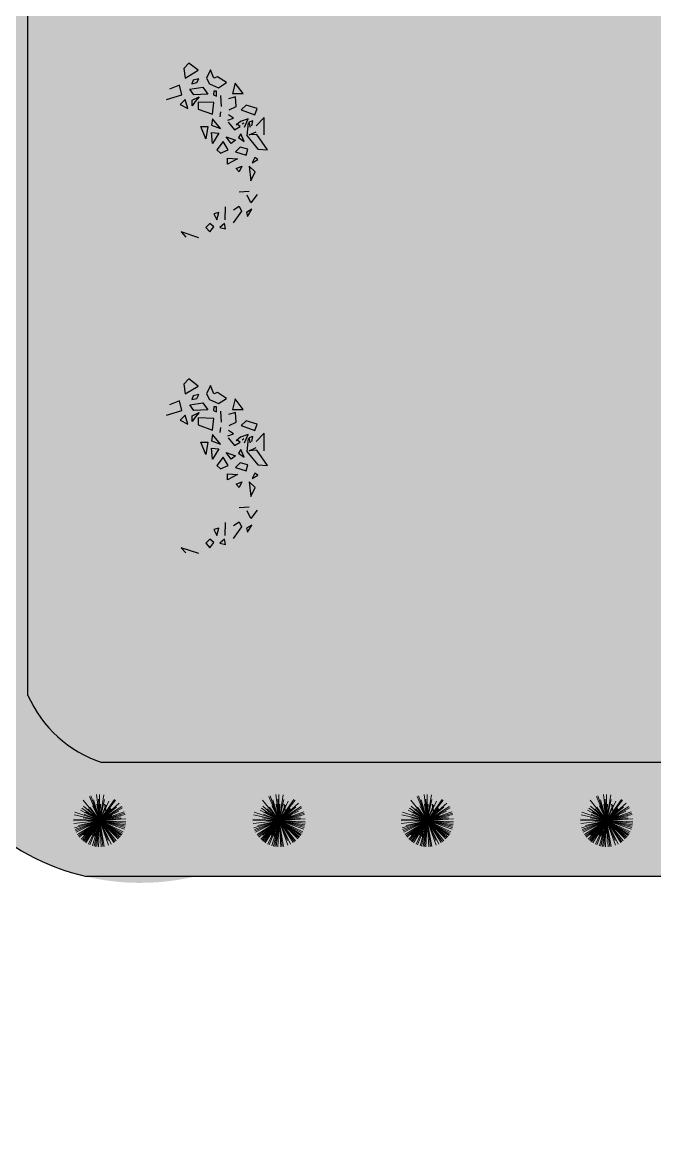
# Model space of a CAD drawing. Header units: millimetres. Extents: x -1544140 to 7445918, y -1294905 to 2019878.
# Drawn here: x 2041227 to 2044344, y 19971 to 25462 of the extents above; entities that cross this region are included whole.
import ezdxf

# ---------------------------------------------------------------- set-up
doc = ezdxf.new("R2010")
doc.units = ezdxf.units.MM
doc.header["$MEASUREMENT"] = 0
doc.layers.add('marc det', color=74, linetype='Continuous', lineweight=18)
picture_1 = doc.add_image_def('image5.png', size_in_pixel=(1482, 826))

msp = doc.modelspace()

# ---------------------------------------------------------------- hatches: boundary and pattern name
at = {"true_color": 0x8dc133, "transparency": 33554687}
h = msp.add_hatch(color=65, dxfattribs=at)
h.dxf.hatch_style = 1
h.paths.add_polyline_path([(2047302, 29222.2, 0.388077), (2046616.6, 29830.7), (2041561.2, 29830.7, 0.352206), (2040692.5, 28724.7), (2040692.5, 22046.5, 0.394381), (2042076.2, 21252.3), (2046400.7, 21252.3, 0.416277), (2047302, 22499.1)])
h.paths.add_polyline_path([(2046739.9, 29180.6, 0.351898), (2046622.3, 29268.6), (2041636.8, 29268.6, 0.326949), (2041254.7, 28728.5), (2041254.7, 22145.2, 0.386529), (2042000.4, 21814.5), (2046348.7, 21814.5, 0.417198), (2046739.9, 22444.8)], flags=16)
at = {"true_color": 0xb8d93f, "transparency": 33554687}
h = msp.add_hatch(color=63, dxfattribs=at)
h.dxf.hatch_style = 1
h.paths.add_polyline_path([(2041636.8, 29268.6, 0.326949), (2041254.7, 28728.5), (2041254.7, 22145.2, 0.386529), (2042000.4, 21814.5), (2046348.7, 21814.5, 0.417198), (2046739.9, 22444.8), (2046739.9, 29180.6, 0.351898), (2046622.3, 29268.6)])
at = {"layer": 'marc det'}
for points in [[(2041636.8, 24605.9), (2041659.5, 24521.4), (2041695.1, 24493.7), (2041766.7, 24442.7), (2041773, 24389.1), (2041834.7, 24381.9), (2041860.8, 24402.5), (2041900, 24387.1), (2042011.2, 24327.7), (2042049.7, 24346.9), (2042097.5, 24379.5), (2042139.6, 24380.1), (2042164.4, 24315.4), (2042170.8, 24405.5), (2042212.2, 24394.4), (2042242.7, 24423.5), (2042281.1, 24427.2), (2042329.7, 24471.6), (2042384.2, 24486.2), (2042415.3, 24527.1), (2042409.4, 24556.9), (2042431.9, 24596.1), (2042482.7, 24613.8), (2042546.5, 24626.4), (2042498.6, 24640.1), (2042460.1, 24682.8), (2042476.7, 24736.3), (2042499.8, 24771.8), (2042485.2, 24815.4), (2042485.2, 24861.7), (2042518.5, 24891.5), (2042480, 24903.2), (2042452.3, 24951.9), (2042454.4, 25002.6), (2042428.9, 25055.6), (2042392.6, 25071.6), (2042378, 25099.7), (2042370.7, 25136.9), (2042319.9, 25150.1), (2042290.8, 25175.3), (2042283.4, 25243.4), (2042294.2, 25295.8), (2042263.8, 25251.2), (2042231.2, 25217.7), (2042200.7, 25219.4), (2042158.5, 25249.8), (2042108.4, 25274.7), (2042067, 25270.5), (2041966.1, 25277.7), (2041922.4, 25361.8), (2041929.1, 25258.8), (2041881.9, 25230.2), (2041837.6, 25225.3), (2041777.4, 25194.2), (2041745.5, 25156.9), (2041697.7, 25139.8), (2041681, 25101.7), (2041645.5, 25052.2), (2041649.5, 25011.3), (2041581, 25012.5), (2041634.8, 24968.9), (2041592.7, 24952.9), (2041581.8, 24931.4), (2041566.7, 24879.7), (2041579, 24869), (2041585.7, 24773.7), (2041569.8, 24747.4), (2041588, 24700.7), (2041583, 24664.9), (2041535.9, 24628.6), (2041482.2, 24594.8), (2041533.7, 24608.8), (2041606.3, 24623.1)], [(2041636.8, 23050.2), (2041659.5, 22965.7), (2041695.1, 22937.9), (2041766.7, 22887), (2041773, 22833.4), (2041834.7, 22826.2), (2041860.8, 22846.8), (2041900, 22831.3), (2042011.2, 22772), (2042049.7, 22791.2), (2042097.5, 22823.8), (2042139.6, 22824.3), (2042164.4, 22759.6), (2042170.8, 22849.8), (2042212.2, 22838.6), (2042242.7, 22867.8), (2042281.1, 22871.5), (2042329.7, 22915.8), (2042384.2, 22930.4), (2042415.3, 22971.3), (2042409.4, 23001.1), (2042431.9, 23040.3), (2042482.7, 23058), (2042546.5, 23070.6), (2042498.6, 23084.4), (2042460.1, 23127.1), (2042476.7, 23180.6), (2042499.8, 23216.1), (2042485.2, 23259.6), (2042485.2, 23306), (2042518.5, 23335.7), (2042480, 23347.5), (2042452.3, 23396.2), (2042454.4, 23446.8), (2042428.9, 23499.8), (2042392.6, 23515.9), (2042378, 23543.9), (2042370.7, 23581.1), (2042319.9, 23594.3), (2042290.8, 23619.5), (2042283.4, 23687.7), (2042294.2, 23740.1), (2042263.8, 23695.4), (2042231.2, 23661.9), (2042200.7, 23663.7), (2042158.5, 23694), (2042108.4, 23719), (2042067, 23714.7), (2041966.1, 23721.9), (2041922.4, 23806.1), (2041929.1, 23703), (2041881.9, 23674.4), (2041837.6, 23669.6), (2041777.4, 23638.4), (2041745.5, 23601.2), (2041697.7, 23584), (2041681, 23546), (2041645.5, 23496.5), (2041649.5, 23455.6), (2041581, 23456.7), (2041634.8, 23413.2), (2041592.7, 23397.1), (2041581.8, 23375.7), (2041566.7, 23324), (2041579, 23313.3), (2041585.7, 23217.9), (2041569.8, 23191.6), (2041588, 23144.9), (2041583, 23109.1), (2041535.9, 23072.8), (2041482.2, 23039.1), (2041533.7, 23053.1), (2041606.3, 23067.3)]]:
    msp.add_hatch(color=102, dxfattribs=at).paths.add_polyline_path(points)

# ---------------------------------------------------------------- linework, layer by layer
at = {"color": 96}
for p, q in [((2042047.2, 25260.3), (2042022.3, 25234.8)), ((2042022.3, 25234.8), (2042029.7, 25187.1)), ((2042029.7, 25187.1), (2042094.4, 25225.3)), ((2042094.4, 25225.3), (2042047.2, 25260.3)), ((2042154, 25228.4), (2042134.1, 25187.1)), ((2042171.4, 25187.1), (2042154, 25228.4)), ((2042002.4, 25152), (2041952.7, 25132.9)), ((2042012.4, 25104.2), (2042002.4, 25152)), ((2042069.5, 25177.5), (2042062.1, 25158.4)), ((2042062.1, 25158.4), (2042086.9, 25164.7)), ((2042096.8, 25183.8), (2042069.5, 25177.5)), ((2042086.9, 25164.7), (2042096.8, 25183.8)), ((2042134.1, 25187.1), (2042149, 25158.4)), ((2042149, 25158.4), (2042193.7, 25139.3)), ((2042188.8, 25193.4), (2042171.4, 25187.1)), ((2042233.5, 25164.7), (2042188.8, 25193.4)), ((2042193.7, 25139.3), (2042233.5, 25164.7)), ((2042275.8, 25161.5), (2042263.3, 25110.6)), ((2042315.5, 25110.6), (2042275.8, 25161.5)), ((2041937.8, 25081.9), (2042012.4, 25104.2)), ((2042052.1, 25132.9), (2042116.7, 25142.4)), ((2042072, 25104.2), (2042052.1, 25132.9)), ((2042141.6, 25107.4), (2042072, 25104.2)), ((2042116.7, 25142.4), (2042141.6, 25107.4)), ((2042171.4, 25123.3), (2042168.9, 25104.2)), ((2042168.9, 25104.2), (2042183.8, 25097.8)), ((2042183.8, 25123.3), (2042171.4, 25123.3)), ((2042183.8, 25097.8), (2042183.8, 25123.3)), ((2042203.7, 25101), (2042206.2, 25046.9)), ((2042263.3, 25110.6), (2042315.5, 25110.6)), ((2042029.7, 25081.9), (2042004.9, 25056.4)), ((2042004.9, 25056.4), (2042042.2, 25037.3)), ((2042042.2, 25037.3), (2042029.7, 25081.9)), ((2042064.5, 25078.7), (2042099.3, 25094.7)), ((2042064.5, 25050.1), (2042064.5, 25078.7)), ((2042079.5, 25072.4), (2042064.5, 25050.1)), ((2042099.3, 25094.7), (2042079.5, 25072.4)), ((2042094.4, 25069.2), (2042094.4, 25034.1)), ((2042171.4, 25066), (2042094.4, 25069.2)), ((2042164, 25008.6), (2042171.4, 25066)), ((2042277.9, 25094.8), (2042243.1, 25085.3)), ((2042245.6, 25031.1), (2042280.4, 25047)), ((2042280.4, 25047), (2042277.9, 25094.8)), ((2042330.1, 25053.4), (2042305.2, 25031.1)), ((2042384.7, 25037.5), (2042330.1, 25053.4)), ((2042094.4, 25034.1), (2042164, 25008.6)), ((2042164, 24986.4), (2042159, 24954.5)), ((2042203.7, 24938.6), (2042164, 24986.4)), ((2042203.7, 25021.4), (2042201.2, 24995.9)), ((2042240.6, 24980.1), (2042267.9, 24989.7)), ((2042267.9, 24989.7), (2042243.1, 25005.7)), ((2042340, 24986.5), (2042302.7, 24973.8)), ((2042305.2, 25031.1), (2042372.3, 25005.7)), ((2042322.6, 24945.1), (2042340, 24986.5)), ((2042372.3, 25005.7), (2042384.7, 25037.5)), ((2042419.5, 24992.9), (2042379.8, 24951.5)), ((2042419.5, 24906.9), (2042419.5, 24992.9)), ((2042131.6, 24887.6), (2042106.8, 24948.1)), ((2042106.8, 24948.1), (2042141.6, 24948.1)), ((2042141.6, 24948.1), (2042131.6, 24887.6)), ((2042159, 24954.5), (2042203.7, 24938.6)), ((2042241, 24970.4), (2042273.3, 24932.2)), ((2042273.3, 24932.2), (2042300.6, 24948.1)), ((2042302.7, 24973.8), (2042280.4, 24954.7)), ((2042300.6, 24948.1), (2042283.2, 24960.9)), ((2042310.5, 24960.9), (2042318, 24967.2)), ((2042340.3, 24967.2), (2042332.9, 24903.5)), ((2042362.4, 24977), (2042342.5, 24970.6)), ((2042342.5, 24970.6), (2042349.9, 24945.1)), ((2042357.4, 24951.5), (2042362.4, 24977)), ((2042159, 24919.5), (2042196.2, 24916.3)), ((2042164, 24865.3), (2042159, 24919.5)), ((2042196.2, 24916.3), (2042164, 24865.3)), ((2042255.9, 24865.3), (2042231, 24897.1)), ((2042231, 24897.1), (2042278.2, 24881.2)), ((2042278.2, 24881.2), (2042255.9, 24865.3)), ((2042303.1, 24913.1), (2042293.1, 24894)), ((2042293.1, 24894), (2042320.5, 24874.9)), ((2042320.5, 24874.9), (2042303.1, 24913.1)), ((2042332.9, 24903.5), (2042387.5, 24836.6)), ((2042345.3, 24906.7), (2042380.1, 24922.6)), ((2042382.6, 24909.9), (2042345.3, 24906.7)), ((2042434.8, 24833.5), (2042382.6, 24909.9)), ((2042216.1, 24874.9), (2042186.3, 24833.5)), ((2042186.3, 24833.5), (2042203.7, 24817.5)), ((2042203.7, 24817.5), (2042241, 24833.5)), ((2042241, 24833.5), (2042216.1, 24874.9)), ((2042300.6, 24846.2), (2042278.2, 24823.9)), ((2042278.2, 24823.9), (2042330.4, 24808)), ((2042337.9, 24836.6), (2042300.6, 24846.2)), ((2042330.4, 24808), (2042337.9, 24836.6)), ((2042387.5, 24836.6), (2042434.8, 24833.5)), ((2042238.5, 24763.4), (2042238.5, 24792)), ((2042238.5, 24792), (2042288.2, 24788.8)), ((2042288.2, 24788.8), (2042238.5, 24763.4)), ((2042372.7, 24795.2), (2042360.2, 24769.7)), ((2042360.2, 24769.7), (2042387.5, 24785.7)), ((2042387.5, 24785.7), (2042372.7, 24795.2)), ((2042280.7, 24741.1), (2042308.1, 24753.8)), ((2042295.6, 24725.1), (2042280.7, 24741.1)), ((2042308.1, 24753.8), (2042295.6, 24725.1)), ((2042345.3, 24753.8), (2042352.8, 24680.5)), ((2042375.1, 24725.1), (2042345.3, 24753.8)), ((2042352.8, 24680.5), (2042375.1, 24725.1)), ((2042295.6, 24626.4), (2042345.3, 24629.6)), ((2042352.4, 24572.4), (2042335, 24610.6)), ((2042384.7, 24613.8), (2042352.4, 24572.4)), ((2042226.1, 24489.4), (2042228.5, 24553.1)), ((2042267.9, 24537.4), (2042295.3, 24556.5)), ((2042295.3, 24556.5), (2042307.7, 24531)), ((2042196.2, 24524.4), (2042171.4, 24518.1)), ((2042171.4, 24518.1), (2042186.3, 24489.4)), ((2042186.3, 24489.4), (2042196.2, 24524.4)), ((2042307.7, 24531), (2042265.5, 24473.7)), ((2042357.4, 24540.6), (2042332.6, 24524.6)), ((2042332.6, 24524.6), (2042337.5, 24505.5)), ((2042337.5, 24505.5), (2042357.4, 24540.6)), ((2042151.5, 24470.3), (2042131.6, 24451.2)), ((2042131.6, 24451.2), (2042151.5, 24428.9)), ((2042171.4, 24454.4), (2042151.5, 24470.3)), ((2042151.5, 24428.9), (2042171.4, 24454.4)), ((2042223.6, 24470.3), (2042201.2, 24451.2)), ((2042201.2, 24451.2), (2042228.5, 24444.8)), ((2042228.5, 24444.8), (2042223.6, 24470.3)), ((2042009.9, 24428.9), (2042032.3, 24403.4)), ((2042096.8, 24400.2), (2042009.9, 24428.9)), ((2042047.2, 23704.6), (2042022.3, 23679)), ((2042022.3, 23679), (2042029.7, 23631.3)), ((2042029.7, 23631.3), (2042094.4, 23669.5)), ((2042094.4, 23669.5), (2042047.2, 23704.6)), ((2042154, 23672.7), (2042134.1, 23631.3)), ((2042171.4, 23631.3), (2042154, 23672.7)), ((2042069.5, 23621.7), (2042062.1, 23602.6)), ((2042096.8, 23628.1), (2042069.5, 23621.7)), ((2042086.9, 23609), (2042096.8, 23628.1)), ((2042134.1, 23631.3), (2042149, 23602.6)), ((2042188.8, 23637.7), (2042171.4, 23631.3)), ((2042233.5, 23609), (2042188.8, 23637.7)), ((2042002.4, 23596.2), (2041952.7, 23577.1)), ((2042012.4, 23548.5), (2042002.4, 23596.2)), ((2042052.1, 23577.1), (2042116.7, 23586.7)), ((2042072, 23548.5), (2042052.1, 23577.1)), ((2042062.1, 23602.6), (2042086.9, 23609)), ((2042116.7, 23586.7), (2042141.6, 23551.7)), ((2042149, 23602.6), (2042193.7, 23583.5)), ((2042171.4, 23567.6), (2042168.9, 23548.5)), ((2042183.8, 23567.6), (2042171.4, 23567.6)), ((2042183.8, 23542.1), (2042183.8, 23567.6)), ((2042193.7, 23583.5), (2042233.5, 23609)), ((2042275.8, 23605.8), (2042263.3, 23554.8)), ((2042315.5, 23554.8), (2042275.8, 23605.8)), ((2041937.8, 23526.1), (2042012.4, 23548.5)), ((2042029.7, 23526.1), (2042004.9, 23500.7)), ((2042042.2, 23481.6), (2042029.7, 23526.1)), ((2042064.5, 23523), (2042099.3, 23538.9)), ((2042064.5, 23494.3), (2042064.5, 23523)), ((2042079.5, 23516.6), (2042064.5, 23494.3)), ((2042141.6, 23551.7), (2042072, 23548.5)), ((2042099.3, 23538.9), (2042079.5, 23516.6)), ((2042094.4, 23513.4), (2042094.4, 23478.4)), ((2042171.4, 23510.2), (2042094.4, 23513.4)), ((2042164, 23452.9), (2042171.4, 23510.2)), ((2042168.9, 23548.5), (2042183.8, 23542.1)), ((2042203.7, 23545.3), (2042206.2, 23491.1)), ((2042277.9, 23539.1), (2042243.1, 23529.5)), ((2042263.3, 23554.8), (2042315.5, 23554.8)), ((2042280.4, 23491.3), (2042277.9, 23539.1)), ((2042004.9, 23500.7), (2042042.2, 23481.6)), ((2042094.4, 23478.4), (2042164, 23452.9)), ((2042203.7, 23465.7), (2042201.2, 23440.1)), ((2042267.9, 23434), (2042243.1, 23449.9)), ((2042245.6, 23475.4), (2042280.4, 23491.3)), ((2042330.1, 23497.7), (2042305.2, 23475.4)), ((2042305.2, 23475.4), (2042372.3, 23449.9)), ((2042384.7, 23481.7), (2042330.1, 23497.7)), ((2042372.3, 23449.9), (2042384.7, 23481.7)), ((2042164, 23430.6), (2042159, 23398.8)), ((2042159, 23398.8), (2042203.7, 23382.8)), ((2042203.7, 23382.8), (2042164, 23430.6)), ((2042240.6, 23424.4), (2042267.9, 23434)), ((2042241, 23414.7), (2042273.3, 23376.4)), ((2042302.7, 23418), (2042280.4, 23398.9)), ((2042300.6, 23392.4), (2042283.2, 23405.1)), ((2042340, 23430.8), (2042302.7, 23418)), ((2042310.5, 23405.1), (2042318, 23411.5)), ((2042322.6, 23389.4), (2042340, 23430.8)), ((2042340.3, 23411.5), (2042332.9, 23347.8)), ((2042362.4, 23421.2), (2042342.5, 23414.8)), ((2042342.5, 23414.8), (2042349.9, 23389.4)), ((2042357.4, 23395.7), (2042362.4, 23421.2)), ((2042419.5, 23437.1), (2042379.8, 23395.7)), ((2042419.5, 23351.1), (2042419.5, 23437.1)), ((2042131.6, 23331.9), (2042106.8, 23392.4)), ((2042106.8, 23392.4), (2042141.6, 23392.4)), ((2042141.6, 23392.4), (2042131.6, 23331.9)), ((2042159, 23363.7), (2042196.2, 23360.5)), ((2042164, 23309.5), (2042159, 23363.7)), ((2042196.2, 23360.5), (2042164, 23309.5)), ((2042255.9, 23309.5), (2042231, 23341.4)), ((2042231, 23341.4), (2042278.2, 23325.5)), ((2042273.3, 23376.4), (2042300.6, 23392.4)), ((2042303.1, 23357.3), (2042293.1, 23338.2)), ((2042320.5, 23319.1), (2042303.1, 23357.3)), ((2042332.9, 23347.8), (2042387.5, 23280.9)), ((2042345.3, 23351), (2042380.1, 23366.9)), ((2042382.6, 23354.1), (2042345.3, 23351)), ((2042434.8, 23277.7), (2042382.6, 23354.1)), ((2042216.1, 23319.1), (2042186.3, 23277.7)), ((2042241, 23277.7), (2042216.1, 23319.1)), ((2042278.2, 23325.5), (2042255.9, 23309.5)), ((2042300.6, 23290.4), (2042278.2, 23268.1)), ((2042293.1, 23338.2), (2042320.5, 23319.1)), ((2042337.9, 23280.9), (2042300.6, 23290.4)), ((2042186.3, 23277.7), (2042203.7, 23261.8)), ((2042203.7, 23261.8), (2042241, 23277.7)), ((2042238.5, 23207.6), (2042238.5, 23236.3)), ((2042238.5, 23236.3), (2042288.2, 23233.1)), ((2042288.2, 23233.1), (2042238.5, 23207.6)), ((2042278.2, 23268.1), (2042330.4, 23252.2)), ((2042330.4, 23252.2), (2042337.9, 23280.9)), ((2042372.7, 23239.5), (2042360.2, 23214)), ((2042360.2, 23214), (2042387.5, 23229.9)), ((2042387.5, 23229.9), (2042372.7, 23239.5)), ((2042387.5, 23280.9), (2042434.8, 23277.7)), ((2042280.7, 23185.3), (2042308.1, 23198.1)), ((2042295.6, 23169.4), (2042280.7, 23185.3)), ((2042308.1, 23198.1), (2042295.6, 23169.4)), ((2042345.3, 23198.1), (2042352.8, 23124.8)), ((2042375.1, 23169.4), (2042345.3, 23198.1)), ((2042352.8, 23124.8), (2042375.1, 23169.4)), ((2042295.6, 23070.6), (2042345.3, 23073.8)), ((2042352.4, 23016.7), (2042335, 23054.9)), ((2042384.7, 23058), (2042352.4, 23016.7)), ((2042196.2, 22968.7), (2042171.4, 22962.3)), ((2042171.4, 22962.3), (2042186.3, 22933.7)), ((2042186.3, 22933.7), (2042196.2, 22968.7)), ((2042226.1, 22933.7), (2042228.5, 22997.4)), ((2042307.7, 22975.2), (2042265.5, 22917.9)), ((2042267.9, 22981.6), (2042295.3, 23000.7)), ((2042295.3, 23000.7), (2042307.7, 22975.2)), ((2042357.4, 22984.8), (2042332.6, 22968.9)), ((2042332.6, 22968.9), (2042337.5, 22949.8)), ((2042337.5, 22949.8), (2042357.4, 22984.8)), ((2042151.5, 22914.6), (2042131.6, 22895.4)), ((2042171.4, 22898.6), (2042151.5, 22914.6)), ((2042223.6, 22914.6), (2042201.2, 22895.4)), ((2042228.5, 22889), (2042223.6, 22914.6)), ((2042009.9, 22873.1), (2042032.3, 22847.6)), ((2042096.8, 22844.5), (2042009.9, 22873.1)), ((2042131.6, 22895.4), (2042151.5, 22873.1)), ((2042151.5, 22873.1), (2042171.4, 22898.6)), ((2042201.2, 22895.4), (2042228.5, 22889))]:
    msp.add_line(p, q, dxfattribs=at)
at = {"color": 116, "lineweight": -2, "true_color": 0x136734}
for p, q in [((2041641.2, 21567.1), (2041634, 21608.4)), ((2042525.3, 21567.1), (2042518, 21608.4)), ((2043255.6, 21567.1), (2043248.4, 21608.4)), ((2044139.7, 21567.1), (2044132.4, 21608.4))]:
    msp.add_line(p, q, dxfattribs=at)
at = {"color": 116, "true_color": 0x136734}
for p, q in [((2041556.5, 21476.1), (2041611.2, 21476.1)), ((2041583.9, 21503.4), (2041583.9, 21448.8)), ((2042440.6, 21476.1), (2042495.3, 21476.1)), ((2042468, 21503.4), (2042468, 21448.8)), ((2043170.9, 21476.1), (2043225.6, 21476.1)), ((2043198.3, 21503.4), (2043198.3, 21448.8)), ((2044055, 21476.1), (2044109.7, 21476.1)), ((2044082.3, 21503.4), (2044082.3, 21448.8))]:
    msp.add_line(p, q, dxfattribs=at)
for points in [[(2041254.7, 22145.2), (2041254.7, 28750.5)], [(2046348.7, 21814.5), (2041618.6, 21814.5)], [(2046400.7, 21252.3), (2041542.8, 21252.3)]]:
    msp.add_lwpolyline(points)
for radius, start, end in [(606.5, 203.8167, 251.6515), (1168.6, 197.0974, 256.8092)]:
    msp.add_arc((2041809.5, 22390.1), radius, start, end)
at = {"layer": 'marc det', "color": 116, "true_color": 0x136734}
for p, q in [((2041608.2, 21528.4), (2041558.2, 21647.2)), ((2041608.2, 21528.4), (2041564.9, 21649.9)), ((2041608.2, 21528.4), (2041593, 21656.5)), ((2041608.2, 21528.4), (2041607.5, 21657.4)), ((2041608.2, 21528.4), (2041629.1, 21655.7)), ((2042492.3, 21528.4), (2042442.3, 21647.2)), ((2042492.3, 21528.4), (2042449, 21649.9)), ((2042492.3, 21528.4), (2042477.1, 21656.5)), ((2042492.3, 21528.4), (2042491.5, 21657.4)), ((2042492.3, 21528.4), (2042513.2, 21655.7)), ((2043222.6, 21528.4), (2043172.6, 21647.2)), ((2043222.6, 21528.4), (2043179.3, 21649.9)), ((2043222.6, 21528.4), (2043207.4, 21656.5)), ((2043222.6, 21528.4), (2043221.9, 21657.4)), ((2043222.6, 21528.4), (2043243.5, 21655.7)), ((2044106.7, 21528.4), (2044056.7, 21647.2)), ((2044106.7, 21528.4), (2044063.4, 21649.9)), ((2044106.7, 21528.4), (2044091.5, 21656.5)), ((2044106.7, 21528.4), (2044105.9, 21657.4)), ((2044106.7, 21528.4), (2044127.5, 21655.7)), ((2041608.2, 21528.4), (2041520.8, 21589.7)), ((2041520.8, 21589.7), (2041608.2, 21528.4)), ((2041608.2, 21528.4), (2041527.2, 21628.7)), ((2041608.2, 21528.4), (2041528.3, 21599)), ((2041608.2, 21528.4), (2041549.9, 21586)), ((2041608.2, 21528.4), (2041560.5, 21594.9)), ((2041608.2, 21528.4), (2041572.3, 21601.8)), ((2041608.2, 21528.4), (2041578.2, 21630.4)), ((2041608.2, 21528.4), (2041594.1, 21608.7)), ((2041608.2, 21528.4), (2041601.7, 21634.3)), ((2041607, 21527), (2041681, 21632.6)), ((2041681, 21632.6), (2041607, 21527)), ((2041607, 21527), (2041686.8, 21628.3)), ((2041608.2, 21528.4), (2041631.2, 21631.9)), ((2041608.2, 21528.4), (2041653.6, 21624.1)), ((2041608.2, 21528.4), (2041703.9, 21614.9)), ((2041608.2, 21528.4), (2041612.3, 21609.7)), ((2041608.2, 21528.4), (2041638.9, 21603.7)), ((2041608.2, 21528.4), (2041717, 21597.7)), ((2041608.2, 21528.4), (2041690.6, 21594.9)), ((2041608.2, 21528.4), (2041720.7, 21591.5)), ((2041608.2, 21528.4), (2041662, 21589.3)), ((2041608.2, 21528.4), (2041665.3, 21586.2)), ((2042492.3, 21528.4), (2042404.9, 21589.7)), ((2042404.9, 21589.7), (2042492.3, 21528.4)), ((2042492.3, 21528.4), (2042411.3, 21628.7)), ((2042492.3, 21528.4), (2042412.4, 21599)), ((2042492.3, 21528.4), (2042434, 21586)), ((2042492.3, 21528.4), (2042444.6, 21594.9)), ((2042492.3, 21528.4), (2042456.4, 21601.8)), ((2042492.3, 21528.4), (2042462.3, 21630.4)), ((2042492.3, 21528.4), (2042478.2, 21608.7)), ((2042492.3, 21528.4), (2042485.7, 21634.3)), ((2042491.1, 21527), (2042565.1, 21632.6)), ((2042565.1, 21632.6), (2042491.1, 21527)), ((2042491.1, 21527), (2042570.9, 21628.3)), ((2042492.3, 21528.4), (2042515.3, 21631.9)), ((2042492.3, 21528.4), (2042537.7, 21624.1)), ((2042492.3, 21528.4), (2042587.9, 21614.9)), ((2042492.3, 21528.4), (2042496.4, 21609.7)), ((2042492.3, 21528.4), (2042523, 21603.7)), ((2042492.3, 21528.4), (2042601.1, 21597.7)), ((2042492.3, 21528.4), (2042574.7, 21594.9)), ((2042492.3, 21528.4), (2042604.8, 21591.5)), ((2042492.3, 21528.4), (2042546.1, 21589.3)), ((2042492.3, 21528.4), (2042549.4, 21586.2)), ((2043222.6, 21528.4), (2043135.2, 21589.7)), ((2043135.2, 21589.7), (2043222.6, 21528.4)), ((2043222.6, 21528.4), (2043141.6, 21628.7)), ((2043222.6, 21528.4), (2043142.7, 21599)), ((2043222.6, 21528.4), (2043164.3, 21586)), ((2043222.6, 21528.4), (2043174.9, 21594.9)), ((2043222.6, 21528.4), (2043186.7, 21601.8)), ((2043222.6, 21528.4), (2043192.6, 21630.4)), ((2043222.6, 21528.4), (2043208.5, 21608.7)), ((2043222.6, 21528.4), (2043216, 21634.3)), ((2043221.4, 21527), (2043295.4, 21632.6)), ((2043295.4, 21632.6), (2043221.4, 21527)), ((2043221.4, 21527), (2043301.2, 21628.3)), ((2043222.6, 21528.4), (2043245.6, 21631.9)), ((2043222.6, 21528.4), (2043268, 21624.1)), ((2043222.6, 21528.4), (2043318.3, 21614.9)), ((2043222.6, 21528.4), (2043226.7, 21609.7)), ((2043222.6, 21528.4), (2043253.3, 21603.7)), ((2043222.6, 21528.4), (2043331.4, 21597.7)), ((2043222.6, 21528.4), (2043305, 21594.9)), ((2043222.6, 21528.4), (2043335.1, 21591.5)), ((2043222.6, 21528.4), (2043276.4, 21589.3)), ((2043222.6, 21528.4), (2043279.7, 21586.2)), ((2044106.7, 21528.4), (2044019.3, 21589.7)), ((2044019.3, 21589.7), (2044106.7, 21528.4)), ((2044106.7, 21528.4), (2044025.7, 21628.7)), ((2044106.7, 21528.4), (2044026.7, 21599)), ((2044106.7, 21528.4), (2044048.4, 21586)), ((2044106.7, 21528.4), (2044058.9, 21594.9)), ((2044106.7, 21528.4), (2044070.8, 21601.8)), ((2044106.7, 21528.4), (2044076.7, 21630.4)), ((2044106.7, 21528.4), (2044092.6, 21608.7)), ((2044106.7, 21528.4), (2044100.1, 21634.3)), ((2044105.5, 21527), (2044179.5, 21632.6)), ((2044179.5, 21632.6), (2044105.5, 21527)), ((2044105.5, 21527), (2044185.3, 21628.3)), ((2044106.7, 21528.4), (2044129.7, 21631.9)), ((2044106.7, 21528.4), (2044152.1, 21624.1)), ((2044106.7, 21528.4), (2044202.3, 21614.9)), ((2044106.7, 21528.4), (2044110.8, 21609.7)), ((2044106.7, 21528.4), (2044137.4, 21603.7)), ((2044106.7, 21528.4), (2044215.5, 21597.7)), ((2044106.7, 21528.4), (2044189.1, 21594.9)), ((2044106.7, 21528.4), (2044219.2, 21591.5)), ((2044106.7, 21528.4), (2044160.4, 21589.3)), ((2044106.7, 21528.4), (2044163.8, 21586.2)), ((2041608.2, 21528.4), (2041479.3, 21527.7)), ((2041608.2, 21528.4), (2041479.5, 21534.9)), ((2041608.2, 21528.4), (2041480.2, 21513.2)), ((2041608.2, 21528.4), (2041482.4, 21556.4)), ((2041608.2, 21528.4), (2041484.6, 21492)), ((2041608.2, 21528.4), (2041486.3, 21570.3)), ((2041608.2, 21528.4), (2041486.8, 21485.1)), ((2041608.2, 21528.4), (2041489.4, 21478.4)), ((2041608.2, 21528.4), (2041492.4, 21471.8)), ((2041608.2, 21528.4), (2041499.5, 21459.2)), ((2041608.2, 21528.4), (2041503.5, 21453.2)), ((2041608.2, 21528.4), (2041503.8, 21503.9)), ((2041608.2, 21528.4), (2041507.9, 21447.4)), ((2041608.2, 21528.4), (2041514.4, 21579.5)), ((2041608.2, 21528.4), (2041517.6, 21436.7)), ((2041608.2, 21528.4), (2041522.9, 21431.8)), ((2041608.2, 21528.4), (2041526.9, 21541.7)), ((2041608.2, 21528.4), (2041528.5, 21427.1)), ((2041608.2, 21528.4), (2041528.6, 21456.4)), ((2041608.2, 21528.4), (2041532.1, 21559.5)), ((2041534.3, 21422.8), (2041608.2, 21528.4)), ((2041608.2, 21528.4), (2041534.3, 21422.8)), ((2041608.2, 21528.4), (2041538.4, 21571.7)), ((2041608.2, 21528.4), (2041540.3, 21418.8)), ((2041608.2, 21528.4), (2041553, 21411.9)), ((2041608.2, 21528.4), (2041559.6, 21409)), ((2041608.2, 21528.4), (2041568.7, 21455.9)), ((2041608.2, 21528.4), (2041573.3, 21404.3)), ((2041608.2, 21528.4), (2041580.3, 21402.6)), ((2041608.2, 21528.4), (2041587.4, 21401.2)), ((2041608.2, 21528.4), (2041594.6, 21400.2)), ((2041608.2, 21528.4), (2041601.8, 21399.7)), ((2041608.2, 21528.4), (2041703.3, 21574.9)), ((2041608.2, 21528.4), (2041729.7, 21571.7)), ((2041608.2, 21528.4), (2041731.9, 21564.9)), ((2041608.2, 21528.4), (2041733.8, 21557.9)), ((2041608.2, 21528.4), (2041667.6, 21553.5)), ((2041608.2, 21528.4), (2041712.6, 21546.8)), ((2041608.2, 21528.4), (2041713.5, 21540.9)), ((2041608.2, 21528.4), (2041736.9, 21536.4)), ((2041608.2, 21528.4), (2041737, 21522)), ((2041608.2, 21528.4), (2041651.5, 21407)), ((2041608.2, 21528.4), (2041623.4, 21400.4)), ((2041608.2, 21528.4), (2041630.6, 21401.4)), ((2041608.2, 21528.4), (2041616.2, 21399.7)), ((2041608.2, 21528.4), (2041649.7, 21430)), ((2041608.2, 21528.4), (2041664.9, 21412.6)), ((2041608.2, 21528.4), (2041677.5, 21419.7)), ((2041608.2, 21528.4), (2041683.5, 21423.7)), ((2041608.2, 21528.4), (2041689.2, 21428.1)), ((2041608.2, 21528.4), (2041699.9, 21437.8)), ((2041608.2, 21528.4), (2041704.9, 21443.1)), ((2041608.2, 21528.4), (2041709.5, 21448.6)), ((2041713.8, 21454.4), (2041608.2, 21528.4)), ((2041608.2, 21528.4), (2041717.8, 21460.5)), ((2041608.2, 21528.4), (2041721.5, 21466.7)), ((2041608.2, 21528.4), (2041724.7, 21473.2)), ((2041608.2, 21528.4), (2041734.1, 21500.5)), ((2041608.2, 21528.4), (2041735.5, 21507.6)), ((2041608.2, 21528.4), (2041736.4, 21514.8)), ((2041608.2, 21528.4), (2041730.2, 21486.6)), ((2041608.2, 21528.4), (2041732.3, 21493.5)), ((2042492.3, 21528.4), (2042363.4, 21527.7)), ((2042492.3, 21528.4), (2042363.5, 21534.9)), ((2042492.3, 21528.4), (2042364.3, 21513.2)), ((2042492.3, 21528.4), (2042366.4, 21556.4)), ((2042492.3, 21528.4), (2042368.6, 21492)), ((2042492.3, 21528.4), (2042370.4, 21570.3)), ((2042492.3, 21528.4), (2042370.9, 21485.1)), ((2042492.3, 21528.4), (2042373.5, 21478.4)), ((2042492.3, 21528.4), (2042376.5, 21471.8)), ((2042492.3, 21528.4), (2042383.6, 21459.2)), ((2042492.3, 21528.4), (2042387.6, 21453.2)), ((2042492.3, 21528.4), (2042387.9, 21503.9)), ((2042492.3, 21528.4), (2042392, 21447.4)), ((2042492.3, 21528.4), (2042398.5, 21579.5)), ((2042492.3, 21528.4), (2042401.7, 21436.7)), ((2042492.3, 21528.4), (2042407, 21431.8)), ((2042492.3, 21528.4), (2042411, 21541.7)), ((2042492.3, 21528.4), (2042412.5, 21427.1)), ((2042492.3, 21528.4), (2042412.7, 21456.4)), ((2042492.3, 21528.4), (2042416.1, 21559.5)), ((2042418.3, 21422.8), (2042492.3, 21528.4)), ((2042492.3, 21528.4), (2042418.3, 21422.8)), ((2042492.3, 21528.4), (2042422.5, 21571.7)), ((2042492.3, 21528.4), (2042424.4, 21418.8)), ((2042492.3, 21528.4), (2042437.1, 21411.9)), ((2042492.3, 21528.4), (2042443.7, 21409)), ((2042492.3, 21528.4), (2042452.8, 21455.9)), ((2042492.3, 21528.4), (2042457.4, 21404.3)), ((2042492.3, 21528.4), (2042464.4, 21402.6)), ((2042492.3, 21528.4), (2042471.5, 21401.2)), ((2042492.3, 21528.4), (2042478.6, 21400.2)), ((2042492.3, 21528.4), (2042485.9, 21399.7)), ((2042492.3, 21528.4), (2042587.4, 21574.9)), ((2042492.3, 21528.4), (2042613.8, 21571.7)), ((2042492.3, 21528.4), (2042616, 21564.9)), ((2042492.3, 21528.4), (2042617.8, 21557.9)), ((2042492.3, 21528.4), (2042551.7, 21553.5)), ((2042492.3, 21528.4), (2042596.7, 21546.8)), ((2042492.3, 21528.4), (2042597.5, 21540.9)), ((2042492.3, 21528.4), (2042621, 21536.4)), ((2042492.3, 21528.4), (2042621.1, 21522)), ((2042492.3, 21528.4), (2042535.6, 21407)), ((2042492.3, 21528.4), (2042507.5, 21400.4)), ((2042492.3, 21528.4), (2042514.7, 21401.4)), ((2042492.3, 21528.4), (2042500.3, 21399.7)), ((2042492.3, 21528.4), (2042533.8, 21430)), ((2042492.3, 21528.4), (2042548.9, 21412.6)), ((2042492.3, 21528.4), (2042561.6, 21419.7)), ((2042492.3, 21528.4), (2042567.6, 21423.7)), ((2042492.3, 21528.4), (2042573.3, 21428.1)), ((2042492.3, 21528.4), (2042584, 21437.8)), ((2042492.3, 21528.4), (2042589, 21443.1)), ((2042492.3, 21528.4), (2042593.6, 21448.6)), ((2042597.9, 21454.4), (2042492.3, 21528.4)), ((2042492.3, 21528.4), (2042601.9, 21460.5)), ((2042492.3, 21528.4), (2042605.5, 21466.7)), ((2042492.3, 21528.4), (2042608.8, 21473.2)), ((2042492.3, 21528.4), (2042618.2, 21500.5)), ((2042492.3, 21528.4), (2042619.6, 21507.6)), ((2042492.3, 21528.4), (2042620.5, 21514.8)), ((2042492.3, 21528.4), (2042614.3, 21486.6)), ((2042492.3, 21528.4), (2042616.4, 21493.5)), ((2043222.6, 21528.4), (2043093.7, 21527.7)), ((2043222.6, 21528.4), (2043093.9, 21534.9)), ((2043222.6, 21528.4), (2043094.6, 21513.2)), ((2043222.6, 21528.4), (2043096.8, 21556.4)), ((2043222.6, 21528.4), (2043098.9, 21492)), ((2043222.6, 21528.4), (2043100.7, 21570.3)), ((2043222.6, 21528.4), (2043101.2, 21485.1)), ((2043222.6, 21528.4), (2043103.8, 21478.4)), ((2043222.6, 21528.4), (2043106.8, 21471.8)), ((2043222.6, 21528.4), (2043113.9, 21459.2)), ((2043222.6, 21528.4), (2043117.9, 21453.2)), ((2043222.6, 21528.4), (2043118.2, 21503.9)), ((2043222.6, 21528.4), (2043122.3, 21447.4)), ((2043222.6, 21528.4), (2043128.8, 21579.5)), ((2043222.6, 21528.4), (2043132, 21436.7)), ((2043222.6, 21528.4), (2043137.3, 21431.8)), ((2043222.6, 21528.4), (2043141.3, 21541.7)), ((2043222.6, 21528.4), (2043142.8, 21427.1)), ((2043222.6, 21528.4), (2043143, 21456.4)), ((2043222.6, 21528.4), (2043146.4, 21559.5)), ((2043148.6, 21422.8), (2043222.6, 21528.4)), ((2043222.6, 21528.4), (2043148.6, 21422.8)), ((2043222.6, 21528.4), (2043152.8, 21571.7)), ((2043222.6, 21528.4), (2043154.7, 21418.8)), ((2043222.6, 21528.4), (2043167.4, 21411.9)), ((2043222.6, 21528.4), (2043174, 21409)), ((2043222.6, 21528.4), (2043183.1, 21455.9)), ((2043222.6, 21528.4), (2043187.7, 21404.3)), ((2043222.6, 21528.4), (2043194.7, 21402.6)), ((2043222.6, 21528.4), (2043201.8, 21401.2)), ((2043222.6, 21528.4), (2043209, 21400.2)), ((2043222.6, 21528.4), (2043216.2, 21399.7)), ((2043222.6, 21528.4), (2043317.7, 21574.9)), ((2043222.6, 21528.4), (2043344.1, 21571.7)), ((2043222.6, 21528.4), (2043346.3, 21564.9)), ((2043222.6, 21528.4), (2043348.2, 21557.9)), ((2043222.6, 21528.4), (2043282, 21553.5)), ((2043222.6, 21528.4), (2043327, 21546.8)), ((2043222.6, 21528.4), (2043327.9, 21540.9)), ((2043222.6, 21528.4), (2043351.3, 21536.4)), ((2043222.6, 21528.4), (2043351.4, 21522)), ((2043222.6, 21528.4), (2043265.9, 21407)), ((2043222.6, 21528.4), (2043237.8, 21400.4)), ((2043222.6, 21528.4), (2043245, 21401.4)), ((2043222.6, 21528.4), (2043230.6, 21399.7)), ((2043222.6, 21528.4), (2043264.1, 21430)), ((2043222.6, 21528.4), (2043279.3, 21412.6)), ((2043222.6, 21528.4), (2043291.9, 21419.7)), ((2043222.6, 21528.4), (2043297.9, 21423.7)), ((2043222.6, 21528.4), (2043303.6, 21428.1)), ((2043222.6, 21528.4), (2043314.3, 21437.8)), ((2043222.6, 21528.4), (2043319.3, 21443.1)), ((2043222.6, 21528.4), (2043323.9, 21448.6)), ((2043328.2, 21454.4), (2043222.6, 21528.4)), ((2043222.6, 21528.4), (2043332.2, 21460.5)), ((2043222.6, 21528.4), (2043335.8, 21466.7)), ((2043222.6, 21528.4), (2043339.1, 21473.2)), ((2043222.6, 21528.4), (2043348.5, 21500.5)), ((2043222.6, 21528.4), (2043349.9, 21507.6)), ((2043222.6, 21528.4), (2043350.8, 21514.8)), ((2043222.6, 21528.4), (2043344.6, 21486.6)), ((2043222.6, 21528.4), (2043346.7, 21493.5)), ((2044106.7, 21528.4), (2043977.8, 21527.7)), ((2044106.7, 21528.4), (2043977.9, 21534.9)), ((2044106.7, 21528.4), (2043978.7, 21513.2)), ((2044106.7, 21528.4), (2043980.8, 21556.4)), ((2044106.7, 21528.4), (2043983, 21492)), ((2044106.7, 21528.4), (2043984.8, 21570.3)), ((2044106.7, 21528.4), (2043985.3, 21485.1)), ((2044106.7, 21528.4), (2043987.9, 21478.4)), ((2044106.7, 21528.4), (2043990.9, 21471.8)), ((2044106.7, 21528.4), (2043997.9, 21459.2)), ((2044106.7, 21528.4), (2044002, 21453.2)), ((2044106.7, 21528.4), (2044002.3, 21503.9)), ((2044106.7, 21528.4), (2044006.4, 21447.4)), ((2044106.7, 21528.4), (2044012.9, 21579.5)), ((2044106.7, 21528.4), (2044016.1, 21436.7)), ((2044106.7, 21528.4), (2044021.4, 21431.8)), ((2044106.7, 21528.4), (2044025.4, 21541.7)), ((2044106.7, 21528.4), (2044026.9, 21427.1)), ((2044106.7, 21528.4), (2044027.1, 21456.4)), ((2044106.7, 21528.4), (2044030.5, 21559.5)), ((2044032.7, 21422.8), (2044106.7, 21528.4)), ((2044106.7, 21528.4), (2044032.7, 21422.8)), ((2044106.7, 21528.4), (2044036.9, 21571.7)), ((2044106.7, 21528.4), (2044038.8, 21418.8)), ((2044106.7, 21528.4), (2044051.5, 21411.9)), ((2044106.7, 21528.4), (2044058.1, 21409)), ((2044106.7, 21528.4), (2044067.2, 21455.9)), ((2044106.7, 21528.4), (2044071.8, 21404.3)), ((2044106.7, 21528.4), (2044078.8, 21402.6)), ((2044106.7, 21528.4), (2044085.9, 21401.2)), ((2044106.7, 21528.4), (2044093, 21400.2)), ((2044106.7, 21528.4), (2044100.2, 21399.7)), ((2044106.7, 21528.4), (2044201.8, 21574.9)), ((2044106.7, 21528.4), (2044228.1, 21571.7)), ((2044106.7, 21528.4), (2044230.4, 21564.9)), ((2044106.7, 21528.4), (2044232.2, 21557.9)), ((2044106.7, 21528.4), (2044166.1, 21553.5)), ((2044106.7, 21528.4), (2044211, 21546.8)), ((2044106.7, 21528.4), (2044211.9, 21540.9)), ((2044106.7, 21528.4), (2044235.4, 21536.4)), ((2044106.7, 21528.4), (2044235.5, 21522)), ((2044106.7, 21528.4), (2044150, 21407)), ((2044106.7, 21528.4), (2044121.9, 21400.4)), ((2044106.7, 21528.4), (2044129.1, 21401.4)), ((2044106.7, 21528.4), (2044114.7, 21399.7)), ((2044106.7, 21528.4), (2044148.2, 21430)), ((2044106.7, 21528.4), (2044163.3, 21412.6)), ((2044106.7, 21528.4), (2044176, 21419.7)), ((2044106.7, 21528.4), (2044181.9, 21423.7)), ((2044106.7, 21528.4), (2044187.7, 21428.1)), ((2044106.7, 21528.4), (2044198.4, 21437.8)), ((2044106.7, 21528.4), (2044203.4, 21443.1)), ((2044106.7, 21528.4), (2044208, 21448.6)), ((2044212.3, 21454.4), (2044106.7, 21528.4)), ((2044106.7, 21528.4), (2044216.3, 21460.5)), ((2044106.7, 21528.4), (2044219.9, 21466.7)), ((2044106.7, 21528.4), (2044223.2, 21473.2)), ((2044106.7, 21528.4), (2044232.6, 21500.5)), ((2044106.7, 21528.4), (2044233.9, 21507.6)), ((2044106.7, 21528.4), (2044234.9, 21514.8)), ((2044106.7, 21528.4), (2044228.7, 21486.6)), ((2044106.7, 21528.4), (2044230.8, 21493.5))]:
    msp.add_line(p, q, dxfattribs=at)

# ---------------------------------------------------------------- pictures from other files: only their frames are drawn
image = msp.add_image(picture_1, insert=(2023694, -11872.3), size_in_units=(114264.1, 63685.7))
image.dxf.flags = 7

doc.saveas('drawing.dxf')
